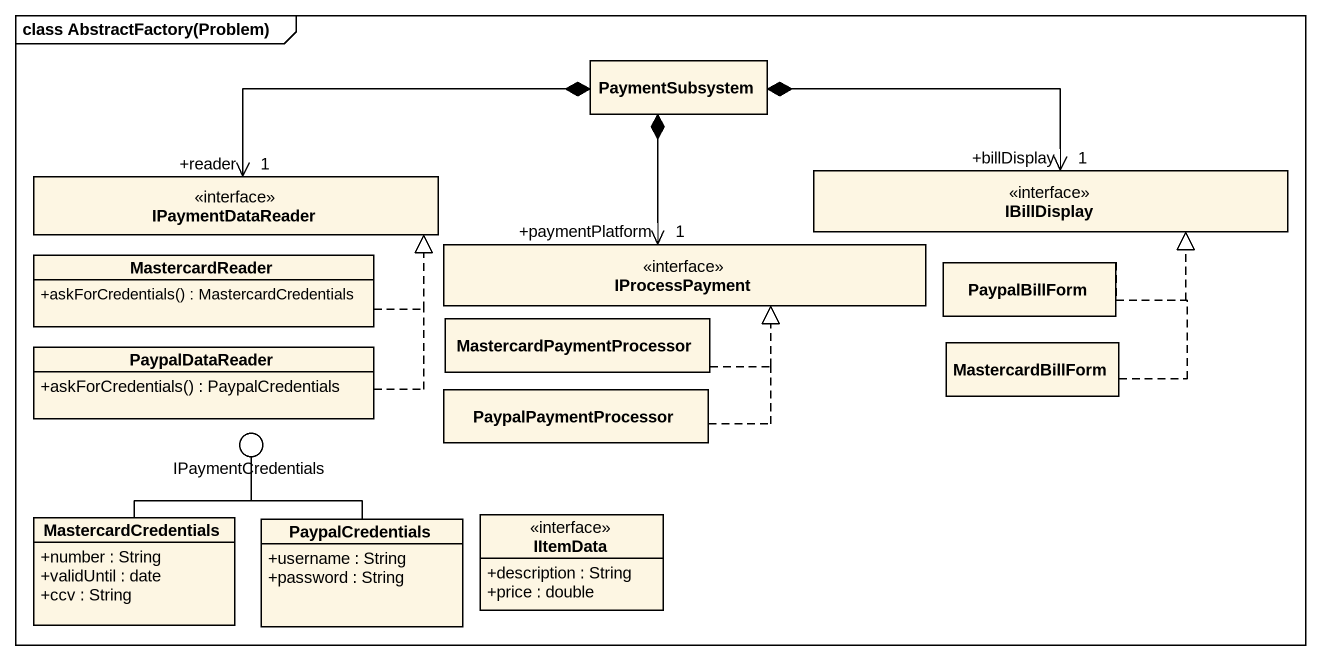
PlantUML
@startuml
mainframe class AbstractFactory(Problem)
allowmixing
hide circle
hide empty members
skinparam classAttributeIconSize 0
class PaymentSubsystem
interface IPaymentDataReader
interface IBillDisplay
class MastercardReader {
  +askForCredentials() : MastercardCredentials
}
interface IProcessPayment
class PaypalBillForm
class MastercardPaymentProcessor
class PaypalDataReader {
  +askForCredentials() : PaypalCredentials
}
class PaypalPaymentProcessor
class MastercardBillForm
() IPaymentCredentials
class MastercardCredentials {
  +number : String
  +validUntil : date
  +ccv : String
}
class PaypalCredentials {
  +username : String
  +password : String
}
interface IItemData {
  +description : String
  +price : double
}
PaymentSubsystem *-left-> "+reader\n1" IPaymentDataReader
PaymentSubsystem *-right-> "+billDisplay\n1" IBillDisplay
PaymentSubsystem *--> "+paymentPlatform\n1" IProcessPayment
MastercardReader .up.|> IPaymentDataReader
PaypalBillForm .up.|> IBillDisplay
MastercardPaymentProcessor .up.|> IProcessPayment
PaypalDataReader .up.|> IPaymentDataReader
PaypalPaymentProcessor .up.|> IProcessPayment
MastercardBillForm .up.|> IBillDisplay
MastercardCredentials -up- IPaymentCredentials
PaypalCredentials -up- IPaymentCredentials
@enduml
